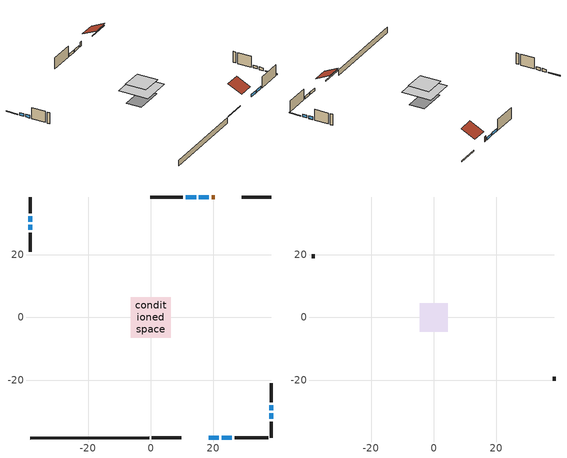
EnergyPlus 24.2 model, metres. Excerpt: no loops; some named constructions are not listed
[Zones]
conditioned space
 floor adiabatic (AdiabaticFloorConstruction): -6.44,-6.44 -6.44,6.44 6.44,6.44 6.44,-6.44 z2.74
 floor foundation (Slab1 construction): -6.11,-3.39 -6.11,3.39 6.11,3.39 6.11,-3.39 z-2.13
 wall outside (RimJoist1 construction): 0.4,-38.54 9.82,-38.54 z0.3:0.61
 wall outside (RimJoist2 construction): -38.54,38.54 -38.54,33.3 z0.3:0.61
 wall outside (RimJoist3 construction): 38.54,38.54 29.12,38.54 z0.3:0.61
 wall outside (RimJoist4 construction): 38.54,-38.54 38.54,-33.3 z0.3:0.61
 wall outside (AdiabaticWallConstruction 1): 20.46,38.54 19.54,38.54 z0.3:2.34
 wall outside (AdiabaticWallConstruction): 18.48,-38.54 21.74,-38.54 / 22.67,-38.54 25.93,-38.54 z0.3:1.4; -38.54,32.37 -38.54,30.65 / -38.54,29.72 -38.54,28.01 / 38.54,-32.37 38.54,-30.65 / 38.54,-29.72 38.54,-28.01 z0.3:1.46; 18.61,38.54 15.41,38.54 z0.3:1.37; 14.48,38.54 11.17,38.54 z0.3:1.43
 wall outside (Wall1 construction): 26.86,-38.54 37.61,-38.54 z0.3:5.18
 wall outside (Wall2 construction): -38.54,27.08 -38.54,21.11 z0.3:5.18
 wall outside (Wall3 construction): 10.24,38.54 -0.13,38.54 z0.3:5.18
 wall outside (Wall4 construction): 38.54,-27.08 38.54,-21.11 z0.3:5.18
 wall foundation (FoundationWall1 construction): -38.54,-38.54 -0.53,-38.54 z-2.13:0.3
 window (WindowConstruction): 18.48,-38.54 21.74,-38.54 z0.3:1.4
 window (WindowConstruction 1): 22.67,-38.54 25.93,-38.54 z0.3:1.4
 window (WindowConstruction 2): -38.54,32.37 -38.54,30.65 z0.3:1.46
 window (WindowConstruction 3): -38.54,29.72 -38.54,28.01 z0.3:1.46
 window (WindowConstruction 4): 18.61,38.54 15.41,38.54 z0.3:1.37
 window (WindowConstruction 5): 14.48,38.54 11.17,38.54 z0.3:1.43
 window (WindowConstruction 6): 38.54,-32.37 38.54,-30.65 z0.3:1.46
 window (WindowConstruction 7): 38.54,-29.72 38.54,-28.01 z0.3:1.46
 door (Door): 20.46,38.54 19.54,38.54 z0.3:2.34
 ceiling adiabatic (AdiabaticFloorConstruction): 6.44,-6.44 6.44,6.44 -6.44,6.44 -6.44,-6.44 z2.74
attic - vented
 floor to conditioned space (Floor1 construction Reversed): -4.55,-4.55 -4.55,4.55 4.55,4.55 4.55,-4.55 z5.18
 wall outside (Wall5 construction): -38.54,20.18 -38.54,19 z0.3:5.18
 wall outside (Wall6 construction): 38.54,-20.18 38.54,-19 z0.3:5.18
 roof outside (Roof1 construction): 17.55,-38.54,5.18 17.55,-32.45,8.23 10.74,-32.45,8.23 10.74,-38.54,5.18
 roof outside (Roof2 construction): 21.38,38.54,5.18 21.38,32.45,8.23 28.19,32.45,8.23 28.19,38.54,5.18
[Material] Roughness=Rough; Thermal Absorptance=0.9
Name | Thickness {m} | Conductivity {W/m-K} | Density {kg/m3} | Specific Heat {J/kg-K} | Solar Absorptance | Visible Absorptance
ceiling loosefill ins | 0.169333 | 0.0480833 | 16.02 | 1046.75 | 0.7 | 0.7
ceiling stud and cavity | 0.1397 | 0.0824711 | 65.682 | 1177.47 | 0.7 | 0.7
gypsum board | 0.0127 | 0.160291 | 801 | 837.4 | 0.6 | 0.6
[Construction]
Floor1 construction: ceiling loosefill ins, ceiling stud and cavity, gypsum board
[Schedule:Day:Interval]
exterior lighting schedule weekday10: No, 05:00, 0.345039, 06:00, 0.277532, 07:00, 0.26253, 08:00, 0.255029, 09:00, 0.247528, 10:00, 0.210024, 11:00, 0.165019, 12:00, 0.112513, 13:00, 0.0900102, 15:00, 0.0825094, 16:00, 0.0900102, 17:00, 0.142516, 18:00, 0.277532, 19:00, 0.367542, 20:00, 0.487555, 21:00, 0.682578, 22:00, 0.787589, 23:00, 0.682578, 24:00, 0.472554
exterior lighting schedule weekday11: No, 05:00, 0.343994, 06:00, 0.276691, 07:00, 0.261734, 08:00, 0.254256, 09:00, 0.246778, 10:00, 0.209387, 11:00, 0.164519, 12:00, 0.112172, 13:00, 0.0897375, 15:00, 0.0822593, 16:00, 0.0897375, 17:00, 0.142084, 18:00, 0.276691, 19:00, 0.366428, 20:00, 0.486078, 21:00, 0.680509, 22:00, 0.785203, 23:00, 0.680509, 24:00, 0.471122
exterior lighting schedule weekday12: No, 05:00, 0.434959, 06:00, 0.349858, 07:00, 0.330947, 08:00, 0.321491, 09:00, 0.312035, 10:00, 0.264757, 11:00, 0.208024, 12:00, 0.141834, 13:00, 0.113467, 15:00, 0.104012, 16:00, 0.113467, 17:00, 0.179657, 18:00, 0.349858, 19:00, 0.463325, 20:00, 0.614615, 21:00, 0.860461, 22:00, 0.99284, 23:00, 0.860461, 24:00, 0.595704
exterior lighting schedule weekday4: No, 05:00, 0.344691, 06:00, 0.277251, 07:00, 0.262265, 08:00, 0.254771, 09:00, 0.247278, 10:00, 0.209812, 11:00, 0.164852, 12:00, 0.112399, 13:00, 0.0899193, 15:00, 0.082426, 16:00, 0.0899193, 17:00, 0.142372, 18:00, 0.277251, 19:00, 0.367171, 20:00, 0.487063, 21:00, 0.681888, 22:00, 0.786794, 23:00, 0.681888, 24:00, 0.472076
exterior lighting schedule weekday5: No, 05:00, 0.346085, 06:00, 0.278373, 07:00, 0.263325, 08:00, 0.255802, 09:00, 0.248278, 10:00, 0.21066, 11:00, 0.165519, 12:00, 0.112854, 13:00, 0.090283, 15:00, 0.0827594, 16:00, 0.090283, 17:00, 0.142948, 18:00, 0.278373, 19:00, 0.368656, 20:00, 0.489033, 21:00, 0.684646, 22:00, 0.789976, 23:00, 0.684646, 24:00, 0.473986
exterior lighting schedule weekday6; exterior lighting schedule weekday9: No, 05:00, 0.28823, 06:00, 0.231837, 07:00, 0.219305, 08:00, 0.213039, 09:00, 0.206773, 10:00, 0.175444, 11:00, 0.137849, 12:00, 0.093988, 13:00, 0.0751904, 15:00, 0.0689245, 16:00, 0.0751904, 17:00, 0.119051, 18:00, 0.231837, 19:00, 0.307027, 20:00, 0.407281, 21:00, 0.570194, 22:00, 0.657916, 23:00, 0.570194, 24:00, 0.394749
exterior lighting schedule weekday7: No, 05:00, 0.286139, 06:00, 0.230155, 07:00, 0.217714, 08:00, 0.211494, 09:00, 0.205273, 10:00, 0.174171, 11:00, 0.136849, 12:00, 0.0933061, 13:00, 0.0746448, 15:00, 0.0684244, 16:00, 0.0746448, 17:00, 0.118188, 18:00, 0.230155, 19:00, 0.3048, 20:00, 0.404326, 21:00, 0.566057, 22:00, 0.653142, 23:00, 0.566057, 24:00, 0.391885
exterior lighting schedule weekend10: No, 02:00, 0.345039, 04:00, 0.337538, 05:00, 0.345039, 06:00, 0.337538, 07:00, 0.330038, 08:00, 0.307535, 09:00, 0.270031, 10:00, 0.225026, 11:00, 0.18002, 12:00, 0.120014, 13:00, 0.0900102, 15:00, 0.0825094, 16:00, 0.0900102, 17:00, 0.142516, 18:00, 0.285032, 19:00, 0.360041, 20:00, 0.450051, 21:00, 0.622571, 22:00, 0.735084, 23:00, 0.637572, 24:00, 0.44255
exterior lighting schedule weekend11: No, 02:00, 0.343994, 04:00, 0.336516, 05:00, 0.343994, 06:00, 0.336516, 07:00, 0.329037, 08:00, 0.306603, 09:00, 0.269212, 10:00, 0.224344, 11:00, 0.179475, 12:00, 0.11965, 13:00, 0.0897375, 15:00, 0.0822593, 16:00, 0.0897375, 17:00, 0.142084, 18:00, 0.284169, 19:00, 0.35895, 20:00, 0.448687, 21:00, 0.620684, 22:00, 0.732856, 23:00, 0.63564, 24:00, 0.441209
exterior lighting schedule weekend12: No, 02:00, 0.434959, 04:00, 0.425503, 05:00, 0.434959, 06:00, 0.425503, 07:00, 0.416047, 08:00, 0.38768, 09:00, 0.340402, 10:00, 0.283669, 11:00, 0.226935, 12:00, 0.15129, 13:00, 0.113467, 15:00, 0.104012, 16:00, 0.113467, 17:00, 0.179657, 18:00, 0.359314, 19:00, 0.45387, 20:00, 0.567337, 21:00, 0.784816, 22:00, 0.926651, 23:00, 0.803728, 24:00, 0.557882
exterior lighting schedule weekend3; exterior lighting schedule weekend5: No, 02:00, 0.346085, 04:00, 0.338561, 05:00, 0.346085, 06:00, 0.338561, 07:00, 0.331038, 08:00, 0.308467, 09:00, 0.270849, 10:00, 0.225707, 11:00, 0.180566, 12:00, 0.120377, 13:00, 0.090283, 15:00, 0.0827594, 16:00, 0.090283, 17:00, 0.142948, 18:00, 0.285896, 19:00, 0.361132, 20:00, 0.451415, 21:00, 0.624457, 22:00, 0.737311, 23:00, 0.639504, 24:00, 0.443891
exterior lighting schedule weekend4: No, 02:00, 0.344691, 04:00, 0.337197, 05:00, 0.344691, 06:00, 0.337197, 07:00, 0.329704, 08:00, 0.307224, 09:00, 0.269758, 10:00, 0.224798, 11:00, 0.179839, 12:00, 0.119892, 13:00, 0.0899193, 15:00, 0.082426, 16:00, 0.0899193, 17:00, 0.142372, 18:00, 0.284744, 19:00, 0.359677, 20:00, 0.449597, 21:00, 0.621942, 22:00, 0.734341, 23:00, 0.636928, 24:00, 0.442103
exterior lighting schedule weekend6; exterior lighting schedule weekend9: No, 02:00, 0.28823, 04:00, 0.281964, 05:00, 0.28823, 06:00, 0.281964, 07:00, 0.275698, 08:00, 0.2569, 09:00, 0.225571, 10:00, 0.187976, 11:00, 0.150381, 12:00, 0.100254, 13:00, 0.0751904, 15:00, 0.0689245, 16:00, 0.0751904, 17:00, 0.119051, 18:00, 0.238103, 19:00, 0.300761, 20:00, 0.375952, 21:00, 0.520067, 22:00, 0.614055, 23:00, 0.532598, 24:00, 0.369686
exterior lighting schedule weekend7: No, 02:00, 0.286139, 04:00, 0.279918, 05:00, 0.286139, 06:00, 0.279918, 07:00, 0.273698, 08:00, 0.255037, 09:00, 0.223935, 10:00, 0.186612, 11:00, 0.14929, 12:00, 0.0995265, 13:00, 0.0746448, 15:00, 0.0684244, 16:00, 0.0746448, 17:00, 0.118188, 18:00, 0.236375, 19:00, 0.298579, 20:00, 0.373224, 21:00, 0.516294, 22:00, 0.6096, 23:00, 0.528734, 24:00, 0.367004
